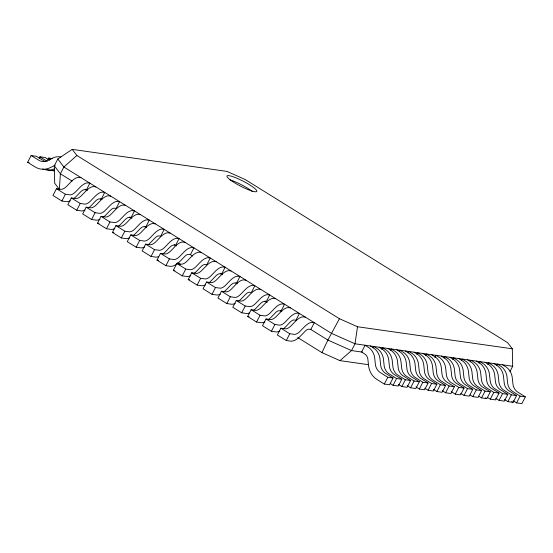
<?xml version="1.0" encoding="UTF-8"?>
<svg xmlns="http://www.w3.org/2000/svg" width="553" height="553" viewBox="0 0 553 553"><rect width="100%" height="100%" fill="white"/><g stroke="black" fill="none" stroke-linecap="round" stroke-linejoin="round"><path stroke-width="0.83" d="M76.86 155.483L63.892 167.006L60.395 173.787L59.365 189.375L54.692 183.257L54.298 165.796L57.795 159.022L72.187 149.365L76.86 155.483L339.431 318.715L357.515 326.747L355.012 343.793L351.514 350.567L340.019 360.639L321.936 352.607L297.728 337.565M321.936 352.607L327.888 340.081L339.431 318.715M55.245 165.14L50.468 167.545A19.341 17.198 -81.9 0 1 35.081 166.93L27.65 162.312L31.148 155.531L36.408 156.285L44.544 161.296A11.599 10.313 -81.9 0 0 45.27 161.628M39.132 158.289L39.906 156.782L45.166 157.529L49.556 160.259M47.89 159.534L48.671 158.034L52.424 158.566M80.987 177.631L78.671 177.34A15.477 6.595 -58.1 0 0 71.586 181.239L66.581 186.423A11.599 4.942 -58.1 0 1 61.272 189.34L56.468 188.697L52.964 195.472L61.881 201.016L66.263 201.638A19.341 8.24 -58.1 0 0 70.21 200.863M61.881 201.016L65.378 194.241L70.183 194.884A11.599 4.942 -58.1 0 0 75.498 191.967L80.503 186.783A15.477 6.595 -58.1 0 1 87.588 182.884L89.897 183.174L86.399 189.956L84.65 189.707A7.735 3.297 -58.1 0 0 80.448 192.015L76.77 195.859A19.341 8.24 -58.1 0 1 73.908 198.506M95.842 186.873L93.533 186.582A15.477 6.595 -58.1 0 0 86.448 190.481L81.436 195.658A11.599 4.942 -58.1 0 1 76.127 198.582L71.323 197.933L67.825 204.714L76.743 210.258L81.125 210.88A19.341 8.24 -58.1 0 0 85.072 210.099M76.743 210.258L80.24 203.476L85.044 204.126A11.599 4.942 -58.1 0 0 90.353 201.202L95.365 196.025A15.477 6.595 -58.1 0 1 102.45 192.126L104.759 192.416L101.261 199.198L99.512 198.942A7.735 3.297 -58.1 0 0 95.31 201.257L91.632 205.101A19.341 8.24 -58.1 0 1 88.77 207.741M110.704 196.115L108.395 195.817A15.477 6.595 -58.1 0 0 101.31 199.716L96.298 204.9A11.599 4.942 -58.1 0 1 90.989 207.817L86.185 207.175L82.687 213.949L91.604 219.493L95.987 220.115A19.341 8.24 -58.1 0 0 99.934 219.341M91.604 219.493L95.102 212.718L99.906 213.361A11.599 4.942 -58.1 0 0 105.215 210.444L110.227 205.26A15.477 6.595 -58.1 0 1 117.312 201.361L119.621 201.651L116.123 208.433L114.374 208.184A7.735 3.297 -58.1 0 0 110.165 210.493L106.494 214.336A19.341 8.24 -58.1 0 1 103.632 216.983M114.789 228.576A19.341 8.24 -58.1 0 1 110.849 229.357L106.466 228.735L97.549 223.191L101.047 216.41L105.851 217.059A11.599 4.942 -58.1 0 0 111.16 214.135L116.171 208.958A15.477 6.595 -58.1 0 1 123.257 205.059L125.566 205.35M106.466 228.735L109.964 221.953L114.768 222.603A11.599 4.942 -58.1 0 0 120.077 219.679L125.089 214.502A15.477 6.595 -58.1 0 1 132.174 210.603L134.483 210.893L130.985 217.675L129.229 217.419A7.735 3.297 -58.1 0 0 125.026 219.735L121.356 223.578A19.341 8.24 -58.1 0 1 118.487 226.218M129.651 237.818A19.341 8.24 -58.1 0 1 125.704 238.599L121.328 237.97L112.411 232.426L115.909 225.652L120.713 226.295A11.599 4.942 -58.1 0 0 126.022 223.377L131.026 218.193A15.477 6.595 -58.1 0 1 138.112 214.294L140.427 214.592M121.328 237.97L124.826 231.195L129.63 231.838A11.599 4.942 -58.1 0 0 134.939 228.921L139.944 223.737A15.477 6.595 -58.1 0 1 147.029 219.838L149.345 220.129L145.847 226.91L144.091 226.661A7.735 3.297 -58.1 0 0 139.888 228.97L136.211 232.813A19.341 8.24 -58.1 0 1 133.349 235.46M155.289 223.827L152.974 223.536A15.477 6.595 -58.1 0 0 145.888 227.435L140.884 232.613A11.599 4.942 -58.1 0 1 135.575 235.537L130.771 234.887L127.273 241.668L136.19 247.212L140.566 247.834A19.341 8.24 -58.1 0 0 144.513 247.053M136.19 247.212L139.688 240.431L144.492 241.08A11.599 4.942 -58.1 0 0 149.801 238.156L154.805 232.979A15.477 6.595 -58.1 0 1 161.891 229.08L164.206 229.371L160.709 236.152L158.953 235.896A7.735 3.297 -58.1 0 0 154.75 238.212L151.073 242.055A19.341 8.24 -58.1 0 1 148.211 244.696M170.151 233.069L167.836 232.772A15.477 6.595 -58.1 0 0 160.75 236.67L155.746 241.855A11.599 4.942 -58.1 0 1 150.437 244.772L145.633 244.129L142.128 250.903L151.045 256.447L155.428 257.076A19.341 8.24 -58.1 0 0 158.511 256.647M151.045 256.447L154.55 249.673L159.354 250.315A11.599 4.942 -58.1 0 0 164.663 247.398L169.667 242.214A15.477 6.595 -58.1 0 1 176.753 238.315L179.068 238.606L175.564 245.387L173.815 245.138A7.735 3.297 -58.1 0 0 169.612 247.447L165.935 251.29A19.341 8.24 -58.1 0 1 163.073 253.938M192.624 255.991L190.426 254.629L188.677 254.38A7.735 3.297 -58.1 0 0 184.474 256.689L180.796 260.532A19.341 8.24 -58.1 0 1 170.289 266.311L165.907 265.689L156.99 260.145L160.488 253.364L165.292 254.014A11.599 4.942 -58.1 0 0 170.607 251.09L175.612 245.912A15.477 6.595 -58.1 0 1 182.697 242.014L185.006 242.304M165.907 265.689L169.405 258.908L174.209 259.557A11.599 4.942 -58.1 0 0 179.518 256.633L184.529 251.456A15.477 6.595 -58.1 0 1 191.614 247.557L193.923 247.848L190.426 254.629M190.585 275.698A19.341 8.24 -58.1 0 1 186.638 276.472L182.255 275.85L173.338 270.306L176.836 263.525L181.64 264.175A11.599 4.942 -58.1 0 0 186.949 261.251L191.96 256.074A15.477 6.595 -58.1 0 1 199.045 252.175L201.354 252.465M182.255 275.85L185.753 269.069L190.557 269.719A11.599 4.942 -58.1 0 0 195.866 266.795L200.877 261.617A15.477 6.595 -58.1 0 1 207.963 257.719L210.271 258.009L206.774 264.79L205.025 264.541A7.735 3.297 -58.1 0 0 200.822 266.85L197.144 270.694A19.341 8.24 -58.1 0 1 194.283 273.341M205.44 284.933A19.341 8.24 -58.1 0 1 201.499 285.714L197.117 285.085L188.2 279.548L191.697 272.767L196.502 273.41A11.599 4.942 -58.1 0 0 201.81 270.493L206.822 265.316A15.477 6.595 -58.1 0 1 213.907 261.417L216.216 261.707M197.117 285.085L200.615 278.311L205.419 278.954A11.599 4.942 -58.1 0 0 210.728 276.037L215.739 270.852A15.477 6.595 -58.1 0 1 222.824 266.961L225.133 267.251L221.635 274.025L219.88 273.776A7.735 3.297 -58.1 0 0 215.677 276.092L212.006 279.936A19.341 8.24 -58.1 0 1 209.145 282.576M231.078 270.942L228.769 270.652A15.477 6.595 -58.1 0 0 221.684 274.551L216.672 279.728A11.599 4.942 -58.1 0 1 211.364 282.652L206.559 282.002L203.062 288.784L211.979 294.327L216.354 294.949A19.341 8.24 -58.1 0 0 220.301 294.175M211.979 294.327L215.476 287.546L220.281 288.196A11.599 4.942 -58.1 0 0 225.589 285.272L230.594 280.094A15.477 6.595 -58.1 0 1 237.679 276.196L239.995 276.486L236.497 283.267L234.742 283.018A7.735 3.297 -58.1 0 0 230.539 285.327L226.861 289.171A19.341 8.24 -58.1 0 1 224 291.818M245.94 280.184L243.624 279.894A15.477 6.595 -58.1 0 0 236.539 283.793L231.534 288.97A11.599 4.942 -58.1 0 1 226.225 291.887L221.421 291.244L217.923 298.026L226.841 303.569L231.216 304.191A19.341 8.24 -58.1 0 0 235.163 303.41M226.841 303.569L230.338 296.788L235.143 297.431A11.599 4.942 -58.1 0 0 240.451 294.514L245.456 289.33A15.477 6.595 -58.1 0 1 252.541 285.438L254.857 285.728L251.359 292.502L249.603 292.254A7.735 3.297 -58.1 0 0 245.401 294.569L241.723 298.413A19.341 8.24 -58.1 0 1 238.861 301.053M260.802 289.419L258.486 289.129A15.477 6.595 -58.1 0 0 251.401 293.028L246.396 298.205A11.599 4.942 -58.1 0 1 241.087 301.129L236.283 300.479L232.785 307.261L241.696 312.804L246.078 313.427A19.341 8.24 -58.1 0 0 249.161 313.005M241.696 312.804L245.2 306.023L250.004 306.673A11.599 4.942 -58.1 0 0 255.313 303.749L260.318 298.572A15.477 6.595 -58.1 0 1 267.403 294.673L269.719 294.963L266.214 301.744L264.465 301.496A7.735 3.297 -58.1 0 0 260.263 303.804L256.585 307.648A19.341 8.24 -58.1 0 1 253.723 310.295M264.887 321.887A19.341 8.24 -58.1 0 1 260.94 322.669L256.557 322.046L247.64 316.503L251.145 309.721L255.949 310.371A11.599 4.942 -58.1 0 0 261.258 307.447L266.263 302.27A15.477 6.595 -58.1 0 1 273.348 298.371L275.664 298.661M256.557 322.046L260.055 315.265L264.859 315.908A11.599 4.942 -58.1 0 0 270.175 312.991L275.18 307.807A15.477 6.595 -58.1 0 1 282.265 303.915L284.574 304.205L281.076 310.98L279.327 310.731A7.735 3.297 -58.1 0 0 275.124 313.046L271.447 316.89A19.341 8.24 -58.1 0 1 268.585 319.53M290.519 307.897L288.21 307.606A15.477 6.595 -58.1 0 0 281.124 311.505L276.12 316.682A11.599 4.942 -58.1 0 1 270.804 319.606L266 318.963L262.502 325.738L271.419 331.282L275.802 331.904A19.341 8.24 -58.1 0 0 279.749 331.129M271.419 331.282L274.917 324.5L279.721 325.15A11.599 4.942 -58.1 0 0 285.03 322.226L290.042 317.049A15.477 6.595 -58.1 0 1 297.127 313.15L299.436 313.44L295.938 320.222L294.189 319.973A7.735 3.297 -58.1 0 0 289.986 322.281L286.309 326.125A19.341 8.24 -58.1 0 1 283.447 328.772M280.862 328.199L277.364 334.98L286.281 340.524L290.664 341.146A19.341 8.24 -58.1 0 0 301.171 335.367L304.848 331.524A7.735 3.297 -58.1 0 1 309.051 329.208L310.8 329.457L314.298 322.682L311.989 322.392A15.477 6.595 -58.1 0 0 304.903 326.291L299.892 331.468A11.599 4.942 -58.1 0 1 294.583 334.385L289.779 333.742L280.862 328.199L285.666 328.848A11.599 4.942 -58.1 0 0 290.975 325.924L295.986 320.747A15.477 6.595 -58.1 0 1 303.072 316.848L305.38 317.139M286.281 340.524L289.779 333.742M373.068 347.982L373.849 346.475L377.72 348.929A15.477 13.763 -81.9 0 1 383.374 358.482L384.231 366.266A11.599 10.313 -81.9 0 0 388.469 373.427L396.57 378.508L401.824 379.261L398.326 386.035L393.072 385.289L390.37 383.609M381.826 349.233L382.607 347.726L386.478 350.18A15.477 13.763 -81.9 0 1 392.132 359.733L392.989 367.517A11.599 10.313 -81.9 0 0 397.227 374.678L405.328 379.759L410.589 380.505L407.091 387.287L401.831 386.54L398.457 384.439M390.591 350.478L391.365 348.971L395.236 351.425A15.477 13.763 -81.9 0 1 400.897 360.978L401.748 368.761A11.599 10.313 -81.9 0 0 405.992 375.922L414.093 381.003L419.347 381.757L415.849 388.531L410.589 387.784L407.215 385.683M399.349 351.729L400.13 350.222L404.001 352.676A15.477 13.763 -81.9 0 1 409.655 362.229L410.513 370.012A11.599 10.313 -81.9 0 0 414.75 377.174L422.851 382.254L428.105 383.001L424.607 389.782L419.354 389.036L415.974 386.934M384.307 384.038L387.812 377.264L393.065 378.01L389.568 384.791L384.307 384.038L376.876 379.42A19.341 17.198 -81.9 0 1 368.492 365.25L367.911 359.519A7.735 6.878 -81.9 0 0 364.558 353.851L361.586 352.005L365.084 345.231L368.955 347.685A15.477 13.763 -81.9 0 1 374.616 357.238L375.466 365.021A11.599 10.313 -81.9 0 0 379.711 372.183L387.812 377.264M408.107 352.973L408.888 351.466L412.759 353.92A15.477 13.763 -81.9 0 1 418.421 363.48L419.271 371.263A11.599 10.313 -81.9 0 0 423.515 378.418L431.61 383.505L436.87 384.252L433.372 391.033L428.112 390.28L424.739 388.178M393.072 385.289L396.57 378.508M416.872 354.224L417.646 352.717L421.517 355.171A15.477 13.763 -81.9 0 1 427.179 364.724L428.036 372.508A11.599 10.313 -81.9 0 0 432.273 379.669L440.375 384.75L445.628 385.503L442.13 392.277L436.877 391.531L433.497 389.43M401.831 386.54L405.328 379.759M425.63 355.468L426.411 353.961L430.282 356.415A15.477 13.763 -81.9 0 1 435.937 365.975L436.794 373.759A11.599 10.313 -81.9 0 0 441.031 380.913L449.133 386.001L454.386 386.747L450.889 393.529L445.635 392.775L442.255 390.681M410.589 387.784L414.093 381.003M434.879 357.597L436.047 355.337L439.918 357.791A15.477 13.763 -81.9 0 1 445.573 367.344L446.43 375.128A11.599 10.313 -81.9 0 0 450.667 382.289L458.769 387.37L464.029 388.123L460.525 394.897L455.271 394.151L451.22 391.628M419.354 389.036L422.851 382.254M444.031 358.095L444.806 356.588L448.677 359.042A15.477 13.763 -81.9 0 1 454.338 368.595L455.188 376.379A11.599 10.313 -81.9 0 0 459.432 383.54L467.527 388.621L472.787 389.367L469.29 396.148L464.029 395.402L460.656 393.301M428.112 390.28L431.61 383.505M452.789 359.339L453.564 357.832L457.442 360.286A15.477 13.763 -81.9 0 1 463.096 369.839L463.953 377.623A11.599 10.313 -81.9 0 0 468.191 384.784L476.292 389.865L481.545 390.618L478.048 397.393L472.794 396.646L470.091 394.966M436.877 391.531L440.375 384.75M461.548 360.591L462.329 359.084L466.2 361.538A15.477 13.763 -81.9 0 1 471.854 371.091L472.711 378.874A11.599 10.313 -81.9 0 0 476.949 386.035L485.05 391.116L490.311 391.863L486.806 398.644L481.552 397.897L478.85 396.218M445.635 392.775L449.133 386.001M470.313 361.835L471.087 360.328L474.958 362.782A15.477 13.763 -81.9 0 1 480.619 372.342L481.469 380.125A11.599 10.313 -81.9 0 0 485.714 387.28L493.815 392.367L499.069 393.114L495.571 399.895L490.311 399.142L487.615 397.462M455.271 394.151L458.769 387.37M479.071 363.086L479.845 361.579L483.723 364.033A15.477 13.763 -81.9 0 1 489.377 373.586L490.235 381.37A11.599 10.313 -81.9 0 0 494.472 388.531L502.573 393.612L507.827 394.358L504.329 401.139L499.076 400.393L495.695 398.291M464.029 395.402L467.527 388.621M487.829 364.33L488.61 362.823L492.481 365.277A15.477 13.763 -81.9 0 1 498.135 374.837L498.993 382.621A11.599 10.313 -81.9 0 0 503.23 389.775L511.331 394.863L516.592 395.609L513.094 402.39L507.834 401.637L504.454 399.543M472.794 396.646L476.292 389.865M496.594 365.581L497.368 364.074L501.239 366.528A15.477 13.763 -81.9 0 1 506.901 376.081L507.751 383.865A11.599 10.313 -81.9 0 0 511.995 391.026L520.096 396.107L525.35 396.86L521.852 403.635L516.592 402.888L513.219 400.787M481.552 397.897L485.05 391.116M490.311 399.142L493.815 392.367M509.977 371.533L512.7 366.259L512.299 348.798L507.633 342.68L245.062 179.449L226.972 171.416L72.187 149.365M499.076 400.393L502.573 393.612M507.834 401.637L511.331 394.863M516.592 402.888L520.096 396.107M27.65 162.312L29.15 162.527M97.549 223.191L99.008 223.398M112.411 232.426L113.87 232.633M156.99 260.145L158.455 260.352M173.338 270.306L174.796 270.514M188.2 279.548L189.658 279.756M357.515 326.747L512.299 348.798M247.64 316.503L249.106 316.71M512.7 366.259L355.012 343.793L331.385 333.307L63.892 167.006L57.795 159.022M362.561 352.143L351.514 350.567L327.888 340.081L310.344 329.173M340.019 360.639L368.243 364.662M502.629 364.821L506.5 367.275A15.477 13.763 -81.9 0 1 512.154 376.835L513.011 384.618A11.599 10.313 -81.9 0 0 517.249 391.773L525.35 396.86M493.864 363.577L497.735 366.031A15.477 13.763 -81.9 0 1 503.396 375.584L504.253 383.367A11.599 10.313 -81.9 0 0 508.49 390.529L516.592 395.609M485.105 362.326L488.976 364.78A15.477 13.763 -81.9 0 1 494.638 374.333L495.488 382.116A11.599 10.313 -81.9 0 0 499.725 389.277L507.827 394.358M476.347 361.081L480.218 363.535A15.477 13.763 -81.9 0 1 485.873 373.088L486.73 380.872A11.599 10.313 -81.9 0 0 490.967 388.033L499.069 393.114M467.582 359.83L471.453 362.284A15.477 13.763 -81.9 0 1 477.115 371.837L477.965 379.621A11.599 10.313 -81.9 0 0 482.209 386.782L490.311 391.863M458.824 358.579L462.695 361.033A15.477 13.763 -81.9 0 1 468.35 370.593L469.207 378.376A11.599 10.313 -81.9 0 0 473.444 385.538L481.545 390.618M450.059 357.335L453.937 359.789A15.477 13.763 -81.9 0 1 459.591 369.342L460.449 377.125A11.599 10.313 -81.9 0 0 464.686 384.287L472.787 389.367M441.301 356.084L445.172 358.538A15.477 13.763 -81.9 0 1 450.833 368.098L451.683 375.881A11.599 10.313 -81.9 0 0 455.928 383.035L464.029 388.123M511.739 401.547L513.094 402.39M431.665 354.715L435.536 357.169A15.477 13.763 -81.9 0 1 441.197 366.722L442.047 374.505A11.599 10.313 -81.9 0 0 446.292 381.667L454.386 386.747M422.907 353.464L426.778 355.918A15.477 13.763 -81.9 0 1 432.432 365.478L433.289 373.254A11.599 10.313 -81.9 0 0 437.527 380.416L445.628 385.503M414.142 352.22L418.013 354.673A15.477 13.763 -81.9 0 1 423.674 364.227L424.531 372.01A11.599 10.313 -81.9 0 0 428.769 379.171L436.87 384.252M485.458 397.801L486.806 398.644M405.384 350.968L409.255 353.422A15.477 13.763 -81.9 0 1 414.916 362.975L415.766 370.759A11.599 10.313 -81.9 0 0 420.01 377.92L428.105 383.001M396.625 349.724L400.496 352.178A15.477 13.763 -81.9 0 1 406.151 361.731L407.008 369.515A11.599 10.313 -81.9 0 0 411.245 376.676L419.347 381.757M387.86 348.473L391.731 350.927A15.477 13.763 -81.9 0 1 397.393 360.48L398.25 368.263A11.599 10.313 -81.9 0 0 402.487 375.425L410.589 380.505M379.102 347.222L382.973 349.676A15.477 13.763 -81.9 0 1 388.635 359.236L389.485 367.019A11.599 10.313 -81.9 0 0 393.729 374.174L401.824 379.261M370.344 345.978L374.215 348.431A15.477 13.763 -81.9 0 1 379.87 357.985L380.727 365.768A11.599 10.313 -81.9 0 0 384.964 372.929L393.065 378.01M48.671 158.034L50.862 159.395M39.906 156.782L47.226 161.331M31.148 155.531L39.284 160.543A11.599 10.313 -81.9 0 0 47.06 160.854L53.586 157.66A15.477 13.763 -81.9 0 1 60.948 156.997M72.07 181.045L60.395 173.787L54.298 165.796M85.203 189.209L87.388 190.571M100.522 198.734L101.98 199.64M129.706 216.88L131.897 218.241M145.031 226.405L146.49 227.311M174.216 244.55L176.4 245.905M220.405 273.265L222.596 274.627M235.758 282.811L237.223 283.717M265.011 300.991L267.203 302.353M280.364 310.537L281.823 311.45M177.444 262.786L180.382 264.611M56.468 188.697L65.378 194.241M71.323 197.933L80.24 203.476M86.185 207.175L95.102 212.718M101.047 216.41L109.964 221.953M115.909 225.652L124.826 231.195M130.771 234.887L139.688 240.431M145.633 244.129L154.55 249.673M160.488 253.364L169.405 258.908M176.836 263.525L185.753 269.069M191.697 272.767L200.615 278.311M206.559 282.002L215.476 287.546M221.421 291.244L230.338 296.788M236.283 300.479L245.2 306.023M251.145 309.721L260.055 315.265M266 318.963L274.917 324.5M230.062 179.884A16.79 2.8 27.3 0 1 252.424 191.573M54.477 168.859A19.341 17.198 -81.9 0 1 45.27 169.688M43.984 169.349A19.341 17.198 -81.9 0 1 42.726 168.9M54.07 170.4A19.341 17.198 -81.9 0 1 46.231 169.398M54.035 170.939A19.341 17.198 -81.9 0 1 52.742 170.601M231.479 180.741A16.79 2.8 27.3 0 0 256.433 191.684A16.79 2.8 27.3 0 0 237.831 178.633A16.79 2.8 27.3 0 0 231.479 180.741"/></g></svg>
